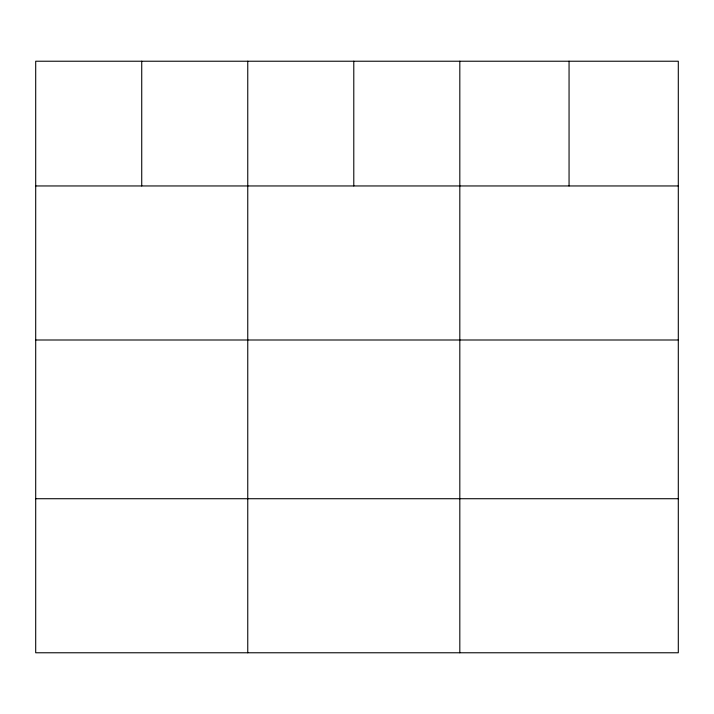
<?xml version="1.0" encoding="UTF-8"?>
<svg xmlns="http://www.w3.org/2000/svg" width="714" height="714" viewBox="0 0 714 714"><rect width="100%" height="100%" fill="white"/><g stroke="black" fill="none" stroke-linecap="round" stroke-linejoin="round"><path stroke-width="1.07" d="M678.3 339.998L678.3 61.225L35.7 61.225L35.7 652.774L678.3 652.774L678.3 339.998L35.7 339.998M35.7 185.952L678.3 185.952M35.7 498.72L678.3 498.72M569.058 61.225L569.058 185.952M459.816 61.225L459.816 652.774M353.787 61.225L353.787 185.952M247.758 61.225L247.758 652.774M141.729 61.225L141.729 185.952"/></g></svg>
